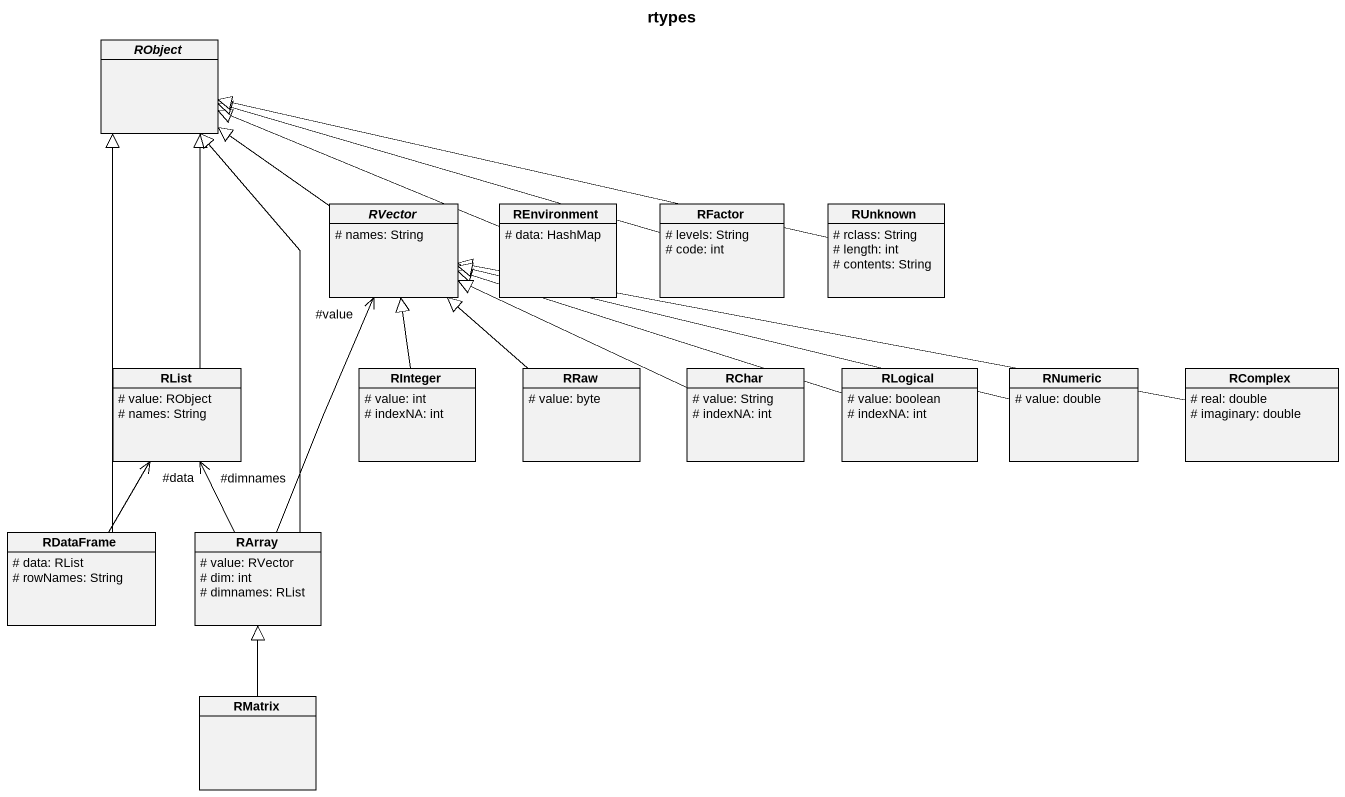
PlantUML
@startuml
title rtypes
hide circle
hide empty members
skinparam classAttributeIconSize 0
abstract class RObject
abstract class RVector {
  # names: String
}
class REnvironment {
  # data: HashMap
}
class RFactor {
  # levels: String
  # code: int
}
class RUnknown {
  # rclass: String
  # length: int
  # contents: String
}
class RList {
  # value: RObject
  # names: String
}
class RInteger {
  # value: int
  # indexNA: int
}
class RRaw {
  # value: byte
}
class RChar {
  # value: String
  # indexNA: int
}
class RLogical {
  # value: boolean
  # indexNA: int
}
class RNumeric {
  # value: double
}
class RComplex {
  # real: double
  # imaginary: double
}
class RDataFrame {
  # data: RList
  # rowNames: String
}
class RArray {
  # value: RVector
  # dim: int
  # dimnames: RList
}
class RMatrix
RVector -up-|> RObject
REnvironment -left-|> RObject
RFactor -left-|> RObject
RUnknown -left-|> RObject
RList -up-|> RObject
RInteger -up-|> RVector
RRaw -up-|> RVector
RChar -left-|> RVector
RLogical -left-|> RVector
RNumeric -left-|> RVector
RComplex -left-|> RVector
RDataFrame -up-|> RObject
RDataFrame -up-> "#data" RList
RArray -up-|> RObject
RArray -up-> "#value" RVector
RArray -up-> "#dimnames" RList
RMatrix -up-|> RArray
@enduml
